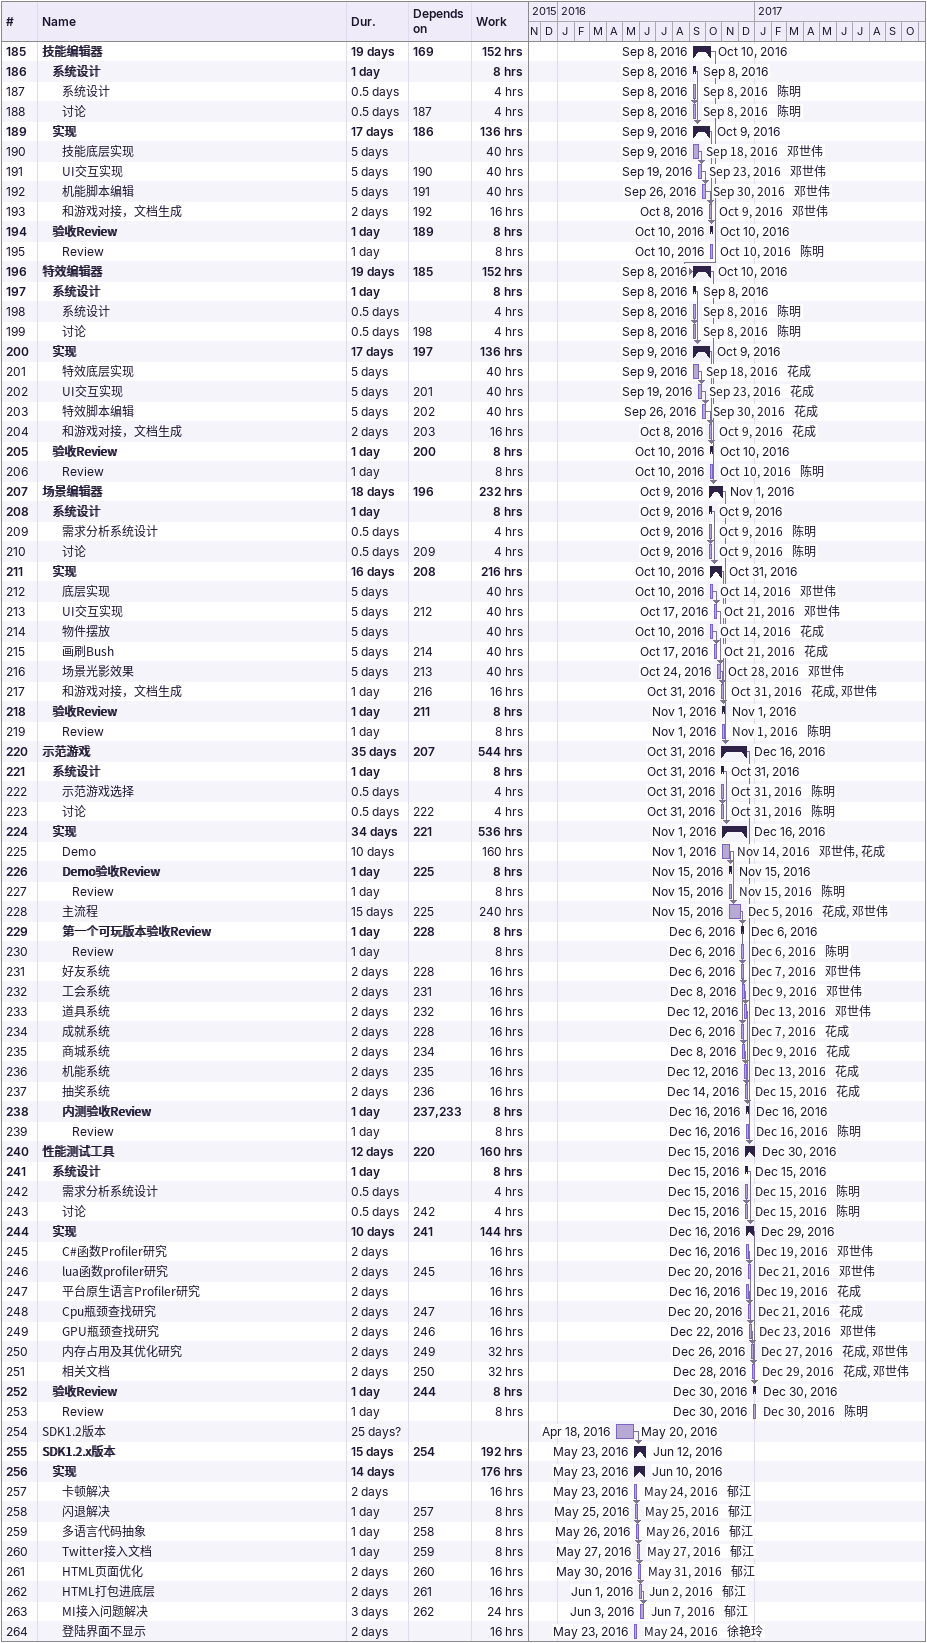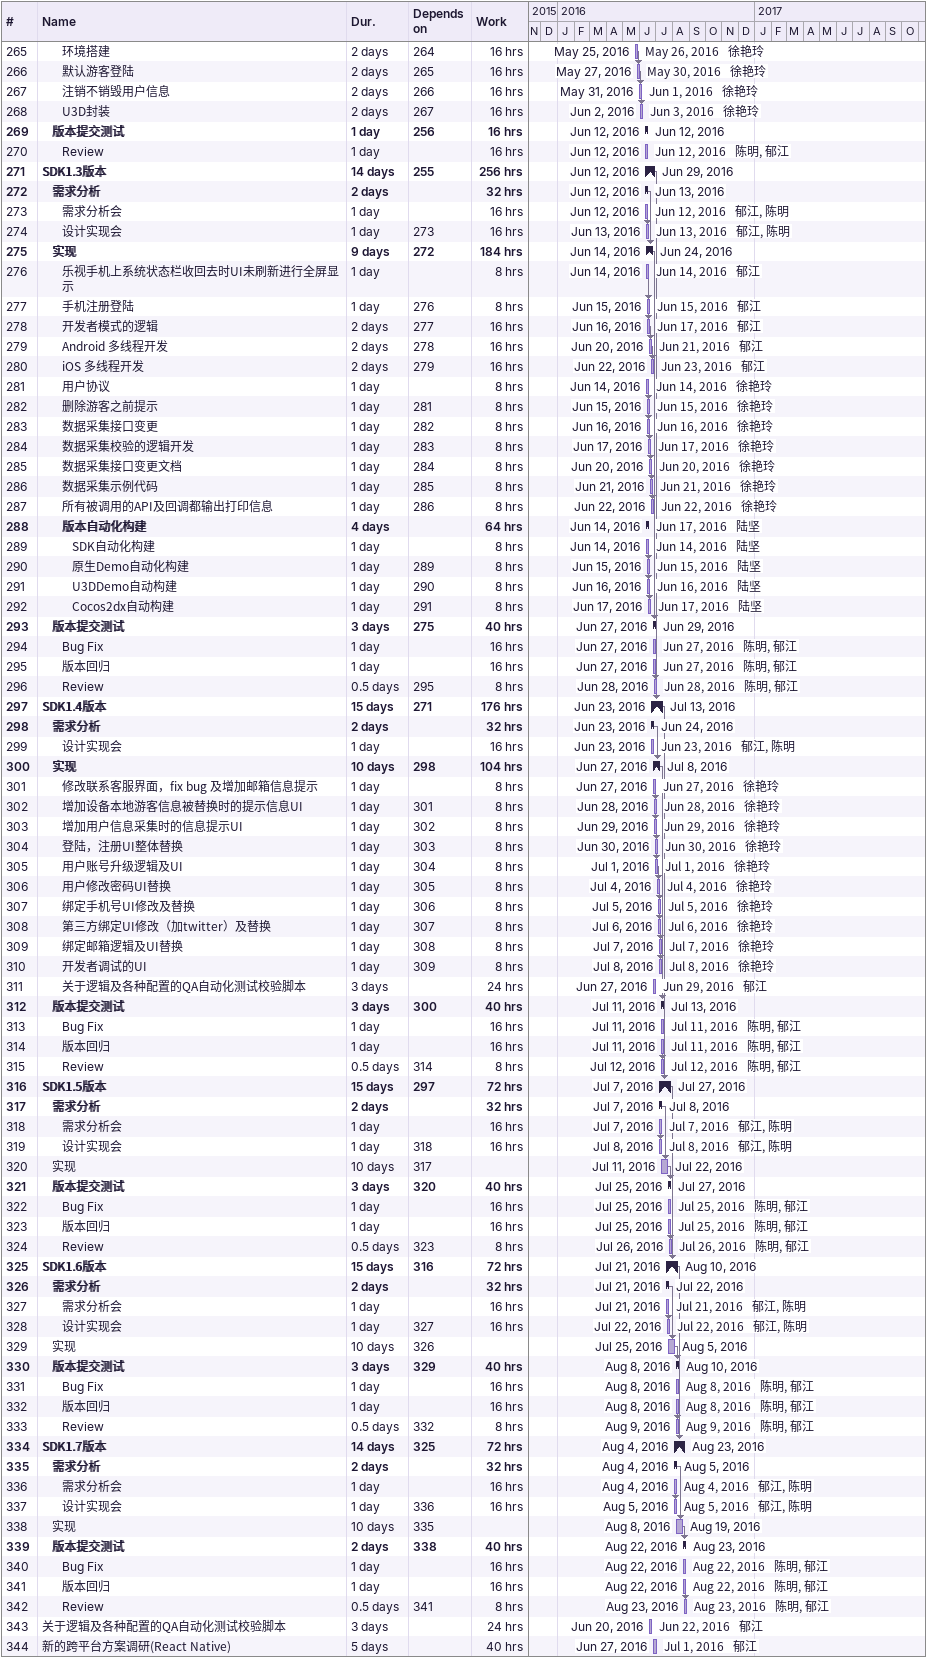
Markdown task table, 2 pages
| ID | Level | Task | Duration | Start | Finish | Predecessors | Resources | Work (h) |
|---|---|---|---|---|---|---|---|---|
| 185 | 1 | **技能编辑器** | 19d | 2016-09-08 | 2016-10-10 | 169 |  | 152 |
| 186 | 2 | **系统设计** | 1d | 2016-09-08 | 2016-09-08 |  |  | 8 |
| 187 | 3 | 系统设计 | 0.5d | 2016-09-08 | 2016-09-08 |  | 陈明 | 4 |
| 188 | 3 | 讨论 | 0.5d | 2016-09-08 | 2016-09-08 | 187 | 陈明 | 4 |
| 189 | 2 | **实现** | 17d | 2016-09-09 | 2016-10-09 | 186 |  | 136 |
| 190 | 3 | 技能底层实现 | 5d | 2016-09-09 | 2016-09-18 |  | 邓世伟 | 40 |
| 191 | 3 | UI交互实现 | 5d | 2016-09-19 | 2016-09-23 | 190 | 邓世伟 | 40 |
| 192 | 3 | 机能脚本编辑 | 5d | 2016-09-26 | 2016-09-30 | 191 | 邓世伟 | 40 |
| 193 | 3 | 和游戏对接，文档生成 | 2d | 2016-10-08 | 2016-10-09 | 192 | 邓世伟 | 16 |
| 194 | 2 | **验收Review** | 1d | 2016-10-10 | 2016-10-10 | 189 |  | 8 |
| 195 | 3 | Review | 1d | 2016-10-10 | 2016-10-10 |  | 陈明 | 8 |
| 196 | 1 | **特效编辑器** | 19d | 2016-09-08 | 2016-10-10 | 185 |  | 152 |
| 197 | 2 | **系统设计** | 1d | 2016-09-08 | 2016-09-08 |  |  | 8 |
| 198 | 3 | 系统设计 | 0.5d | 2016-09-08 | 2016-09-08 |  | 陈明 | 4 |
| 199 | 3 | 讨论 | 0.5d | 2016-09-08 | 2016-09-08 | 198 | 陈明 | 4 |
| 200 | 2 | **实现** | 17d | 2016-09-09 | 2016-10-09 | 197 |  | 136 |
| 201 | 3 | 特效底层实现 | 5d | 2016-09-09 | 2016-09-18 |  | 花成 | 40 |
| 202 | 3 | UI交互实现 | 5d | 2016-09-19 | 2016-09-23 | 201 | 花成 | 40 |
| 203 | 3 | 特效脚本编辑 | 5d | 2016-09-26 | 2016-09-30 | 202 | 花成 | 40 |
| 204 | 3 | 和游戏对接，文档生成 | 2d | 2016-10-08 | 2016-10-09 | 203 | 花成 | 16 |
| 205 | 2 | **验收Review** | 1d | 2016-10-10 | 2016-10-10 | 200 |  | 8 |
| 206 | 3 | Review | 1d | 2016-10-10 | 2016-10-10 |  | 陈明 | 8 |
| 207 | 1 | **场景编辑器** | 18d | 2016-10-09 | 2016-11-01 | 196 |  | 232 |
| 208 | 2 | **系统设计** | 1d | 2016-10-09 | 2016-10-09 |  |  | 8 |
| 209 | 3 | 需求分析系统设计 | 0.5d | 2016-10-09 | 2016-10-09 |  | 陈明 | 4 |
| 210 | 3 | 讨论 | 0.5d | 2016-10-09 | 2016-10-09 | 209 | 陈明 | 4 |
| 211 | 2 | **实现** | 16d | 2016-10-10 | 2016-10-31 | 208 |  | 216 |
| 212 | 3 | 底层实现 | 5d | 2016-10-10 | 2016-10-14 |  | 邓世伟 | 40 |
| 213 | 3 | UI交互实现 | 5d | 2016-10-17 | 2016-10-21 | 212 | 邓世伟 | 40 |
| 214 | 3 | 物件摆放 | 5d | 2016-10-10 | 2016-10-14 |  | 花成 | 40 |
| 215 | 3 | 画刷Bush | 5d | 2016-10-17 | 2016-10-21 | 214 | 花成 | 40 |
| 216 | 3 | 场景光影效果 | 5d | 2016-10-24 | 2016-10-28 | 213 | 邓世伟 | 40 |
| 217 | 3 | 和游戏对接，文档生成 | 1d | 2016-10-31 | 2016-10-31 | 216 | 花成, 邓世伟 | 16 |
| 218 | 2 | **验收Review** | 1d | 2016-11-01 | 2016-11-01 | 211 |  | 8 |
| 219 | 3 | Review | 1d | 2016-11-01 | 2016-11-01 |  | 陈明 | 8 |
| 220 | 1 | **示范游戏** | 35d | 2016-10-31 | 2016-12-16 | 207 |  | 544 |
| 221 | 2 | **系统设计** | 1d | 2016-10-31 | 2016-10-31 |  |  | 8 |
| 222 | 3 | 示范游戏选择 | 0.5d | 2016-10-31 | 2016-10-31 |  | 陈明 | 4 |
| 223 | 3 | 讨论 | 0.5d | 2016-10-31 | 2016-10-31 | 222 | 陈明 | 4 |
| 224 | 2 | **实现** | 34d | 2016-11-01 | 2016-12-16 | 221 |  | 536 |
| 225 | 3 | Demo | 10d | 2016-11-01 | 2016-11-14 |  | 邓世伟, 花成 | 160 |
| 226 | 3 | **Demo验收Review** | 1d | 2016-11-15 | 2016-11-15 | 225 |  | 8 |
| 227 | 4 | Review | 1d | 2016-11-15 | 2016-11-15 |  | 陈明 | 8 |
| 228 | 3 | 主流程 | 15d | 2016-11-15 | 2016-12-05 | 225 | 花成, 邓世伟 | 240 |
| 229 | 3 | **第一个可玩版本验收Review** | 1d | 2016-12-06 | 2016-12-06 | 228 |  | 8 |
| 230 | 4 | Review | 1d | 2016-12-06 | 2016-12-06 |  | 陈明 | 8 |
| 231 | 3 | 好友系统 | 2d | 2016-12-06 | 2016-12-07 | 228 | 邓世伟 | 16 |
| 232 | 3 | 工会系统 | 2d | 2016-12-08 | 2016-12-09 | 231 | 邓世伟 | 16 |
| 233 | 3 | 道具系统 | 2d | 2016-12-12 | 2016-12-13 | 232 | 邓世伟 | 16 |
| 234 | 3 | 成就系统 | 2d | 2016-12-06 | 2016-12-07 | 228 | 花成 | 16 |
| 235 | 3 | 商城系统 | 2d | 2016-12-08 | 2016-12-09 | 234 | 花成 | 16 |
| 236 | 3 | 机能系统 | 2d | 2016-12-12 | 2016-12-13 | 235 | 花成 | 16 |
| 237 | 3 | 抽奖系统 | 2d | 2016-12-14 | 2016-12-15 | 236 | 花成 | 16 |
| 238 | 3 | **内测验收Review** | 1d | 2016-12-16 | 2016-12-16 | 237, 233 |  | 8 |
| 239 | 4 | Review | 1d | 2016-12-16 | 2016-12-16 |  | 陈明 | 8 |
| 240 | 1 | **性能测试工具** | 12d | 2016-12-15 | 2016-12-30 | 220 |  | 160 |
| 241 | 2 | **系统设计** | 1d | 2016-12-15 | 2016-12-15 |  |  | 8 |
| 242 | 3 | 需求分析系统设计 | 0.5d | 2016-12-15 | 2016-12-15 |  | 陈明 | 4 |
| 243 | 3 | 讨论 | 0.5d | 2016-12-15 | 2016-12-15 | 242 | 陈明 | 4 |
| 244 | 2 | **实现** | 10d | 2016-12-16 | 2016-12-29 | 241 |  | 144 |
| 245 | 3 | C#函数Profiler研究 | 2d | 2016-12-16 | 2016-12-19 |  | 邓世伟 | 16 |
| 246 | 3 | lua函数profiler研究 | 2d | 2016-12-20 | 2016-12-21 | 245 | 邓世伟 | 16 |
| 247 | 3 | 平台原生语言Profiler研究 | 2d | 2016-12-16 | 2016-12-19 |  | 花成 | 16 |
| 248 | 3 | Cpu瓶颈查找研究 | 2d | 2016-12-20 | 2016-12-21 | 247 | 花成 | 16 |
| 249 | 3 | GPU瓶颈查找研究 | 2d | 2016-12-22 | 2016-12-23 | 246 | 邓世伟 | 16 |
| 250 | 3 | 内存占用及其优化研究 | 2d | 2016-12-26 | 2016-12-27 | 249 | 花成, 邓世伟 | 32 |
| 251 | 3 | 相关文档 | 2d | 2016-12-28 | 2016-12-29 | 250 | 花成, 邓世伟 | 32 |
| 252 | 2 | **验收Review** | 1d | 2016-12-30 | 2016-12-30 | 244 |  | 8 |
| 253 | 3 | Review | 1d | 2016-12-30 | 2016-12-30 |  | 陈明 | 8 |
| 254 | 1 | SDK1.2版本 | 25d? | 2016-04-18 | 2016-05-20 |  |  |  |
| 255 | 1 | **SDK1.2.x版本** | 15d | 2016-05-23 | 2016-06-12 | 254 |  | 192 |
| 256 | 2 | **实现** | 14d | 2016-05-23 | 2016-06-10 |  |  | 176 |
| 257 | 3 | 卡顿解决 | 2d | 2016-05-23 | 2016-05-24 |  | 郁江 | 16 |
| 258 | 3 | 闪退解决 | 1d | 2016-05-25 | 2016-05-25 | 257 | 郁江 | 8 |
| 259 | 3 | 多语言代码抽象 | 1d | 2016-05-26 | 2016-05-26 | 258 | 郁江 | 8 |
| 260 | 3 | Twitter接入文档 | 1d | 2016-05-27 | 2016-05-27 | 259 | 郁江 | 8 |
| 261 | 3 | HTML页面优化 | 2d | 2016-05-30 | 2016-05-31 | 260 | 郁江 | 16 |
| 262 | 3 | HTML打包进底层 | 2d | 2016-06-01 | 2016-06-02 | 261 | 郁江 | 16 |
| 263 | 3 | MI接入问题解决 | 3d | 2016-06-03 | 2016-06-07 | 262 | 郁江 | 24 |
| 264 | 3 | 登陆界面不显示 | 2d | 2016-05-23 | 2016-05-24 |  | 徐艳玲 | 16 |
| 265 | 3 | 环境搭建 | 2d | 2016-05-25 | 2016-05-26 | 264 | 徐艳玲 | 16 |
| 266 | 3 | 默认游客登陆 | 2d | 2016-05-27 | 2016-05-30 | 265 | 徐艳玲 | 16 |
| 267 | 3 | 注销不销毁用户信息 | 2d | 2016-05-31 | 2016-06-01 | 266 | 徐艳玲 | 16 |
| 268 | 3 | U3D封装 | 2d | 2016-06-02 | 2016-06-03 | 267 | 徐艳玲 | 16 |
| 269 | 2 | **版本提交测试** | 1d | 2016-06-12 | 2016-06-12 | 256 |  | 16 |
| 270 | 3 | Review | 1d | 2016-06-12 | 2016-06-12 |  | 陈明, 郁江 | 16 |
| 271 | 1 | **SDK1.3版本** | 14d | 2016-06-12 | 2016-06-29 | 255 |  | 256 |
| 272 | 2 | **需求分析** | 2d | 2016-06-12 | 2016-06-13 |  |  | 32 |
| 273 | 3 | 需求分析会 | 1d | 2016-06-12 | 2016-06-12 |  | 郁江, 陈明 | 16 |
| 274 | 3 | 设计实现会 | 1d | 2016-06-13 | 2016-06-13 | 273 | 郁江, 陈明 | 16 |
| 275 | 2 | **实现** | 9d | 2016-06-14 | 2016-06-24 | 272 |  | 184 |
| 276 | 3 | 乐视手机上系统状态栏收回去时UI未刷新进行全屏显示 | 1d | 2016-06-14 | 2016-06-14 |  | 郁江 | 8 |
| 277 | 3 | 手机注册登陆 | 1d | 2016-06-15 | 2016-06-15 | 276 | 郁江 | 8 |
| 278 | 3 | 开发者模式的逻辑 | 2d | 2016-06-16 | 2016-06-17 | 277 | 郁江 | 16 |
| 279 | 3 | Android 多线程开发 | 2d | 2016-06-20 | 2016-06-21 | 278 | 郁江 | 16 |
| 280 | 3 | iOS 多线程开发 | 2d | 2016-06-22 | 2016-06-23 | 279 | 郁江 | 16 |
| 281 | 3 | 用户协议 | 1d | 2016-06-14 | 2016-06-14 |  | 徐艳玲 | 8 |
| 282 | 3 | 删除游客之前提示 | 1d | 2016-06-15 | 2016-06-15 | 281 | 徐艳玲 | 8 |
| 283 | 3 | 数据采集接口变更 | 1d | 2016-06-16 | 2016-06-16 | 282 | 徐艳玲 | 8 |
| 284 | 3 | 数据采集校验的逻辑开发 | 1d | 2016-06-17 | 2016-06-17 | 283 | 徐艳玲 | 8 |
| 285 | 3 | 数据采集接口变更文档 | 1d | 2016-06-20 | 2016-06-20 | 284 | 徐艳玲 | 8 |
| 286 | 3 | 数据采集示例代码 | 1d | 2016-06-21 | 2016-06-21 | 285 | 徐艳玲 | 8 |
| 287 | 3 | 所有被调用的API及回调都输出打印信息 | 1d | 2016-06-22 | 2016-06-22 | 286 | 徐艳玲 | 8 |
| 288 | 3 | **版本自动化构建** | 4d | 2016-06-14 | 2016-06-17 |  | 陆坚 | 64 |
| 289 | 4 | SDK自动化构建 | 1d | 2016-06-14 | 2016-06-14 |  | 陆坚 | 8 |
| 290 | 4 | 原生Demo自动化构建 | 1d | 2016-06-15 | 2016-06-15 | 289 | 陆坚 | 8 |
| 291 | 4 | U3DDemo自动构建 | 1d | 2016-06-16 | 2016-06-16 | 290 | 陆坚 | 8 |
| 292 | 4 | Cocos2dx自动构建 | 1d | 2016-06-17 | 2016-06-17 | 291 | 陆坚 | 8 |
| 293 | 2 | **版本提交测试** | 3d | 2016-06-27 | 2016-06-29 | 275 |  | 40 |
| 294 | 3 | Bug Fix | 1d | 2016-06-27 | 2016-06-27 |  | 陈明, 郁江 | 16 |
| 295 | 3 | 版本回归 | 1d | 2016-06-27 | 2016-06-27 |  | 陈明, 郁江 | 16 |
| 296 | 3 | Review | 0.5d | 2016-06-28 | 2016-06-28 | 295 | 陈明, 郁江 | 8 |
| 297 | 1 | **SDK1.4版本** | 15d | 2016-06-23 | 2016-07-13 | 271 |  | 176 |
| 298 | 2 | **需求分析** | 2d | 2016-06-23 | 2016-06-24 |  |  | 32 |
| 299 | 3 | 设计实现会 | 1d | 2016-06-23 | 2016-06-23 |  | 郁江, 陈明 | 16 |
| 300 | 2 | **实现** | 10d | 2016-06-27 | 2016-07-08 | 298 |  | 104 |
| 301 | 3 | 修改联系客服界面，fix bug 及增加邮箱信息提示 | 1d | 2016-06-27 | 2016-06-27 |  | 徐艳玲 | 8 |
| 302 | 3 | 增加设备本地游客信息被替换时的提示信息UI | 1d | 2016-06-28 | 2016-06-28 | 301 | 徐艳玲 | 8 |
| 303 | 3 | 增加用户信息采集时的信息提示UI | 1d | 2016-06-29 | 2016-06-29 | 302 | 徐艳玲 | 8 |
| 304 | 3 | 登陆，注册UI整体替换 | 1d | 2016-06-30 | 2016-06-30 | 303 | 徐艳玲 | 8 |
| 305 | 3 | 用户账号升级逻辑及UI | 1d | 2016-07-01 | 2016-07-01 | 304 | 徐艳玲 | 8 |
| 306 | 3 | 用户修改密码UI替换 | 1d | 2016-07-04 | 2016-07-04 | 305 | 徐艳玲 | 8 |
| 307 | 3 | 绑定手机号UI修改及替换 | 1d | 2016-07-05 | 2016-07-05 | 306 | 徐艳玲 | 8 |
| 308 | 3 | 第三方绑定UI修改（加twitter）及替换 | 1d | 2016-07-06 | 2016-07-06 | 307 | 徐艳玲 | 8 |
| 309 | 3 | 绑定邮箱逻辑及UI替换 | 1d | 2016-07-07 | 2016-07-07 | 308 | 徐艳玲 | 8 |
| 310 | 3 | 开发者调试的UI | 1d | 2016-07-08 | 2016-07-08 | 309 | 徐艳玲 | 8 |
| 311 | 3 | 关于逻辑及各种配置的QA自动化测试校验脚本 | 3d | 2016-06-27 | 2016-06-29 |  | 郁江 | 24 |
| 312 | 2 | **版本提交测试** | 3d | 2016-07-11 | 2016-07-13 | 300 |  | 40 |
| 313 | 3 | Bug Fix | 1d | 2016-07-11 | 2016-07-11 |  | 陈明, 郁江 | 16 |
| 314 | 3 | 版本回归 | 1d | 2016-07-11 | 2016-07-11 |  | 陈明, 郁江 | 16 |
| 315 | 3 | Review | 0.5d | 2016-07-12 | 2016-07-12 | 314 | 陈明, 郁江 | 8 |
| 316 | 1 | **SDK1.5版本** | 15d | 2016-07-07 | 2016-07-27 | 297 |  | 72 |
| 317 | 2 | **需求分析** | 2d | 2016-07-07 | 2016-07-08 |  |  | 32 |
| 318 | 3 | 需求分析会 | 1d | 2016-07-07 | 2016-07-07 |  | 郁江, 陈明 | 16 |
| 319 | 3 | 设计实现会 | 1d | 2016-07-08 | 2016-07-08 | 318 | 郁江, 陈明 | 16 |
| 320 | 2 | 实现 | 10d | 2016-07-11 | 2016-07-22 | 317 |  |  |
| 321 | 2 | **版本提交测试** | 3d | 2016-07-25 | 2016-07-27 | 320 |  | 40 |
| 322 | 3 | Bug Fix | 1d | 2016-07-25 | 2016-07-25 |  | 陈明, 郁江 | 16 |
| 323 | 3 | 版本回归 | 1d | 2016-07-25 | 2016-07-25 |  | 陈明, 郁江 | 16 |
| 324 | 3 | Review | 0.5d | 2016-07-26 | 2016-07-26 | 323 | 陈明, 郁江 | 8 |
| 325 | 1 | **SDK1.6版本** | 15d | 2016-07-21 | 2016-08-10 | 316 |  | 72 |
| 326 | 2 | **需求分析** | 2d | 2016-07-21 | 2016-07-22 |  |  | 32 |
| 327 | 3 | 需求分析会 | 1d | 2016-07-21 | 2016-07-21 |  | 郁江, 陈明 | 16 |
| 328 | 3 | 设计实现会 | 1d | 2016-07-22 | 2016-07-22 | 327 | 郁江, 陈明 | 16 |
| 329 | 2 | 实现 | 10d | 2016-07-25 | 2016-08-05 | 326 |  |  |
| 330 | 2 | **版本提交测试** | 3d | 2016-08-08 | 2016-08-10 | 329 |  | 40 |
| 331 | 3 | Bug Fix | 1d | 2016-08-08 | 2016-08-08 |  | 陈明, 郁江 | 16 |
| 332 | 3 | 版本回归 | 1d | 2016-08-08 | 2016-08-08 |  | 陈明, 郁江 | 16 |
| 333 | 3 | Review | 0.5d | 2016-08-09 | 2016-08-09 | 332 | 陈明, 郁江 | 8 |
| 334 | 1 | **SDK1.7版本** | 14d | 2016-08-04 | 2016-08-23 | 325 |  | 72 |
| 335 | 2 | **需求分析** | 2d | 2016-08-04 | 2016-08-05 |  |  | 32 |
| 336 | 3 | 需求分析会 | 1d | 2016-08-04 | 2016-08-04 |  | 郁江, 陈明 | 16 |
| 337 | 3 | 设计实现会 | 1d | 2016-08-05 | 2016-08-05 | 336 | 郁江, 陈明 | 16 |
| 338 | 2 | 实现 | 10d | 2016-08-08 | 2016-08-19 | 335 |  |  |
| 339 | 2 | **版本提交测试** | 2d | 2016-08-22 | 2016-08-23 | 338 |  | 40 |
| 340 | 3 | Bug Fix | 1d | 2016-08-22 | 2016-08-22 |  | 陈明, 郁江 | 16 |
| 341 | 3 | 版本回归 | 1d | 2016-08-22 | 2016-08-22 |  | 陈明, 郁江 | 16 |
| 342 | 3 | Review | 0.5d | 2016-08-23 | 2016-08-23 | 341 | 陈明, 郁江 | 8 |
| 343 | 1 | 关于逻辑及各种配置的QA自动化测试校验脚本 | 3d | 2016-06-20 | 2016-06-22 |  | 郁江 | 24 |
| 344 | 1 | 新的跨平台方案调研(React Native) | 5d | 2016-06-27 | 2016-07-01 |  | 郁江 | 40 |
